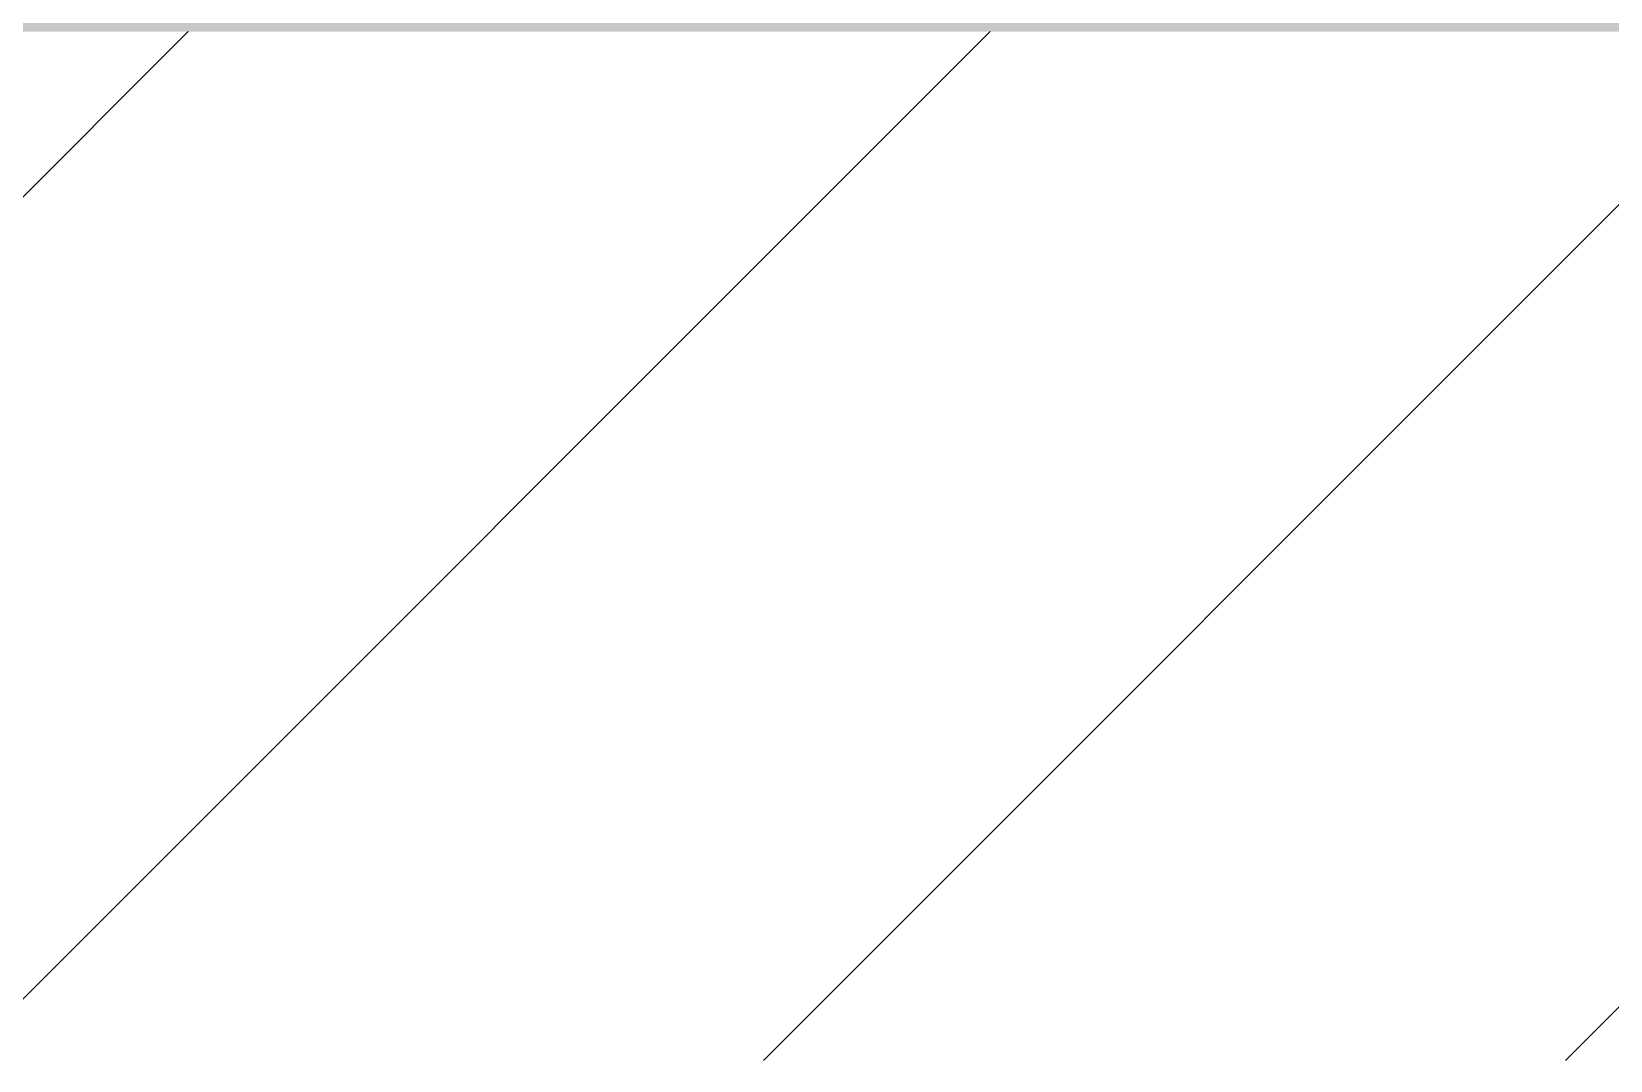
# Model space of a CAD drawing. Header units: millimetres. Extents: x -155050 to -36395, y -2753 to 7638.
# Drawn here: x -71228 to -69139, y -2306 to -945 of the extents above; entities that cross this region are included whole.
import ezdxf

# ---------------------------------------------------------------- set-up
doc = ezdxf.new("R2010")
doc.units = ezdxf.units.MM
doc.layers.add('A-FLOR-LEVL', color=7, linetype='Continuous', lineweight=9)
doc.layers.add('A-FLOR-LEVL-1', color=7, linetype='Continuous', lineweight=9, true_color=0x7f7f7f)
doc.layers.add('Vlastní 1_A-DETL-GENF-1', color=9, linetype='Continuous', lineweight=9, true_color=0x808080)

# ---------------------------------------------------------------- blocks, each defined once
blk = doc.blocks.new('Rampa - Rampa-823366-Řez 4')
at = {"layer": 'A-FLOR-LEVL-1'}
blk.add_hatch(color=256, dxfattribs=at).paths.add_polyline_path([(-186058.4, -945.2), (-183988.2, -945.2), (-183988.2, -833.9), (-184015.7, -833.9), (-184015.7, -756), (-184108.2, -756), (-184108.2, -750), (-187868.2, -750), (-187868.2, -756), (-187988.2, -756.8), (-187988.2, -945.2), (-187463.9, -945.2)])

msp = doc.modelspace()

# ---------------------------------------------------------------- hatches: boundary and pattern name
at = {"layer": 'Vlastní 1_A-DETL-GENF-1'}
h = msp.add_hatch(dxfattribs=at)
h.set_pattern_fill('FP_3', color=256, style=0, pattern_type=2)
h.set_pattern_definition([(45, (-74817.6, 2682.2), (-530.33, 530.33), [])])
h.paths.add_polyline_path([(-74467.6, -2305.7), (-63574.8, -2305.7), (-63574.8, -945.2), (-86063.1, -945.2), (-86063.1, -2305.7), (-74819, -2305.7)])

# ---------------------------------------------------------------- block references
at = {"layer": 'A-FLOR-LEVL'}
msp.add_blockref('Rampa - Rampa-823366-Řez 4', (115456, 0), dxfattribs=at)

doc.saveas('drawing.dxf')
